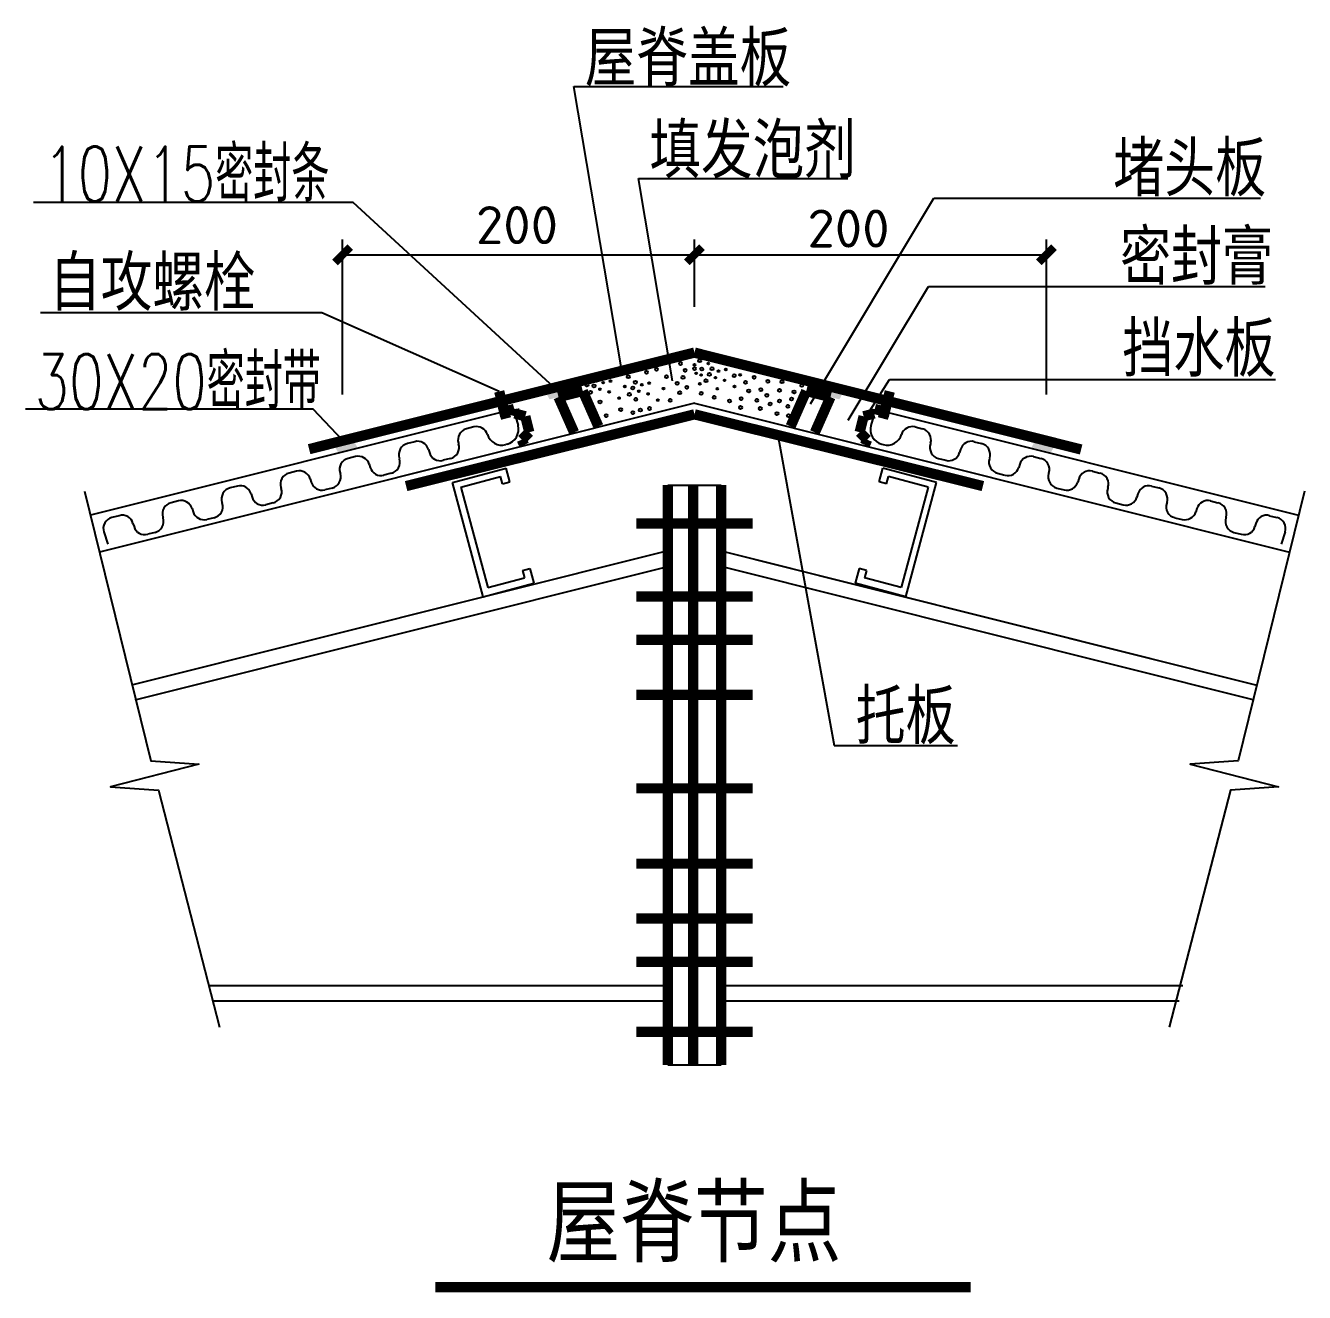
# Model space of a CAD drawing. Extents: x -165130 to 255370, y -346822 to 187778.
# Drawn here: x -110289 to -101885, y -276567 to -268242 of the extents above; entities that cross this region are included whole.
import ezdxf
from ezdxf.enums import TextEntityAlignment as Align

# ---------------------------------------------------------------- set-up
doc = ezdxf.new("R2010")
doc.units = 0
doc.header["$MEASUREMENT"] = 0
for name, color, linetype in [('对称符号', 7, 'CONTINUOUS'), ('尺寸线及数字', 253, 'CONTINUOUS'), ('层0', 253, 'CONTINUOUS'), ('层15012', 7, 'CONTINUOUS')]:
    doc.layers.add(name, color=color, linetype=linetype)
doc.styles.add('HZ', font='txt', dxfattribs={"width": 0.7, "height": 5, "bigfont": 'STF:宋体'})
doc.styles.get("Standard").update_dxf_attribs({"font": 'TSSDENG', "height": 3, "bigfont": 'TSSDCHN'})

msp = doc.modelspace()

# ---------------------------------------------------------------- linework, layer by layer
at = {"layer": '对称符号', "const_width": 67.5, "elevation": -625.1}
for points in [[(-105893.377, -270391.371), (-108426.165, -271025.63)], [(-105893.377, -270391.371), (-103352.459, -271027.662)], [(-107176.763, -270646.565), (-107131.536, -270824.287)], [(-106627.776, -270643.708), (-106787.078, -270683.589)], [(-106525.274, -270875.776), (-106627.776, -270643.708)], [(-105261.443, -270875.776), (-105158.977, -270643.708)], [(-105158.977, -270643.708), (-104999.676, -270683.589)], [(-104609.991, -270646.565), (-104655.218, -270824.287)], [(-106684.576, -270915.656), (-106787.078, -270683.589)], [(-105102.178, -270915.656), (-104999.676, -270683.589)], [(-107788.811, -271268.281), (-105893.377, -270797.114)], [(-107078.069, -270761.921), (-107177.312, -270786.787)], [(-107078.069, -270761.921), (-107074.224, -270791.163)], [(-107074.224, -270791.163), (-107005.12, -270810.114)], [(-107069.024, -270810.609), (-107064.41, -270793.836)], [(-106979.192, -270913.935), (-107005.12, -270810.114)], [(-103997.942, -271268.281), (-105893.377, -270797.114)], [(-104807.671, -270913.935), (-104781.597, -270810.114)], [(-104712.566, -270791.163), (-104781.597, -270810.114)], [(-104708.684, -270761.921), (-104712.566, -270791.163)], [(-104708.684, -270761.921), (-104609.441, -270786.787)], [(-107028.631, -270963.429), (-106979.192, -270913.935)], [(-104758.086, -270963.429), (-104807.671, -270913.935)], [(-107013.36, -270997.999), (-107028.631, -270963.429)], [(-104773.357, -270997.999), (-104758.086, -270963.429)], [(-106274.932, -271514.338), (-105509.991, -271514.338)], [(-106274.932, -271994.349), (-105509.991, -271994.349)], [(-106274.932, -272279.334), (-105509.991, -272279.334)], [(-106274.932, -272639.338), (-105509.991, -272639.338)], [(-106274.932, -273254.334), (-105509.991, -273254.334)], [(-106274.932, -273749.342), (-105509.991, -273749.342)], [(-106274.932, -274109.327), (-105509.991, -274109.327)], [(-106274.932, -274394.349), (-105509.991, -274394.349)], [(-106274.932, -274854.347), (-105509.991, -274854.347)], [(-107597.137, -276532.765), (-104079.168, -276532.765)]]:
    msp.add_lwpolyline(points, dxfattribs=at)
at = {"layer": '对称符号'}
for points in [[(-106718.34, -270666.688, -625.1), (-106750.201, -270604.304, -625.1), (-106845.379, -270698.475, -625.1), (-106880.462, -270635.212, -625.1)], [(-105068.377, -270666.688, -625.1), (-105036.553, -270604.304, -625.1), (-104941.411, -270698.475, -625.1), (-104906.328, -270635.212, -625.1)], [(-108109.209, -271014.369, -625.1), (-108141.07, -270952.003, -625.1), (-108236.211, -271046.192, -625.1), (-108271.368, -270982.911, -625.1)], [(-103677.508, -271014.369, -625.1), (-103645.647, -270952.003, -625.1), (-103550.542, -271046.192, -625.1), (-103515.423, -270982.911, -625.1)]]:
    msp.add_solid(points, dxfattribs=at)
at = {"layer": '尺寸线及数字'}
for p, q in [((-106370.953, -270510.938, -625.1), (-106685.235, -268642.842, -625.1)), ((-106685.235, -268642.842, -625.1), (-105310.442, -268642.842, -625.1)), ((-106036.785, -270576.032, -625.1), (-106260.467, -269246.339, -625.1)), ((-106260.467, -269246.339, -625.1), (-104885.784, -269246.339, -625.1)), ((-108136.822, -269403.901, -625.1), (-110236.785, -269403.901, -625.1)), ((-106815.349, -270619.74, -625.1), (-108136.822, -269403.901, -625.1)), ((-105131.512, -270728.779, -625.1), (-104319.805, -269376.747, -625.1)), ((-104319.805, -269376.747, -625.1), (-102173.553, -269376.747, -625.1)), ((-108206.182, -270667.475, -625.1), (-108206.182, -269648.493, -625.1)), ((-105893.377, -270091.371, -625.1), (-105893.377, -269648.493, -625.1)), ((-103580.535, -270667.475, -625.1), (-103580.535, -269648.493, -625.1)), ((-108206.182, -269748.506, -625.1), (-105893.377, -269748.506, -625.1)), ((-105893.377, -269748.506, -625.1), (-103580.535, -269748.506, -625.1)), ((-104883.111, -270835.584, -625.1), (-104355.62, -269957.942, -625.1)), ((-104355.62, -269957.942, -625.1), (-102143.45, -269957.942, -625.1)), ((-108341.68, -270130.39, -625.1), (-110191.668, -270130.39, -625.1)), ((-107176.763, -270646.565, -625.1), (-108341.68, -270130.39, -625.1)), ((-104760.21, -270804.255, -625.1), (-104612.627, -270568.818, -625.1)), ((-104612.627, -270568.818, -625.1), (-102075.701, -270568.818, -625.1)), ((-108399.432, -270763.716, -625.1), (-110289.483, -270763.716, -625.1)), ((-107078.069, -270761.921, -625.1), (-109862.957, -271459.333, -625.1)), ((-105893.377, -270722.975, -625.1), (-109803.265, -271702.058, -625.1)), ((-108206.182, -270967.475, -625.1), (-108399.432, -270763.716, -625.1)), ((-105893.377, -270722.975, -625.1), (-101983.453, -271702.058, -625.1)), ((-104708.684, -270761.921, -625.1), (-101923.76, -271459.333, -625.1)), ((-107343.316, -270879.31, -625.1), (-107391.839, -270891.468, -625.1)), ((-107069.024, -270810.609, -625.1), (-107052.801, -270870.558, -625.1)), ((-104717.766, -270810.609, -625.1), (-104733.916, -270870.558, -625.1)), ((-104443.438, -270879.31, -625.1), (-104394.878, -270891.468, -625.1)), ((-107731.866, -270976.631, -625.1), (-107780.389, -270988.77, -625.1)), ((-107445.232, -270986.463, -625.1), (-107443.584, -270991.718, -625.1)), ((-107125.091, -270993.586, -625.1), (-107134.063, -270995.838, -625.1)), ((-104661.626, -270993.586, -625.1), (-104652.691, -270995.838, -625.1)), ((-108120.452, -271073.933, -625.1), (-108169.012, -271086.091, -625.1)), ((-108030.584, -271124.415, -625.1), (-108023.955, -271145.692, -625.1)), ((-107833.819, -271083.802, -625.1), (-107832.171, -271089.021, -625.1)), ((-107497.015, -271086.714, -625.1), (-107545.574, -271098.872, -625.1)), ((-104289.703, -271086.714, -625.1), (-104241.143, -271098.872, -625.1)), ((-103666.265, -271073.933, -625.1), (-103617.742, -271086.091, -625.1)), ((-108509.038, -271171.253, -625.1), (-108557.561, -271183.412, -625.1)), ((-107885.601, -271184.034, -625.1), (-107934.124, -271196.192, -625.1)), ((-104679.754, -271241.346, -625.1), (-104655.144, -271149.592, -625.1)), ((-104302.776, -271244.001, -625.1), (-104655.144, -271149.592, -625.1)), ((-104631.451, -271254.31, -625.1), (-104618.487, -271206.007, -625.1)), ((-104357.891, -271275.843, -625.1), (-104618.487, -271206.007, -625.1)), ((-103901.153, -271184.034, -625.1), (-103852.63, -271196.192, -625.1)), ((-103564.349, -271181.086, -625.1), (-103565.96, -271186.341, -625.1)), ((-103277.715, -271171.253, -625.1), (-103229.192, -271183.412, -625.1)), ((-108897.295, -271268.464, -625.1), (-108945.599, -271280.567, -625.1)), ((-108610.992, -271278.407, -625.1), (-108609.307, -271283.662, -625.1)), ((-108419.17, -271221.754, -625.1), (-108412.578, -271242.994, -625.1)), ((-108274.151, -271281.336, -625.1), (-108322.747, -271293.495, -625.1)), ((-104631.451, -271254.31, -625.1), (-104679.754, -271241.346, -625.1)), ((-104357.891, -271275.843, -625.1), (-104534.661, -271935.462, -625.1)), ((-104504.119, -271995.429, -625.1), (-104302.776, -271244.001, -625.1)), ((-103512.603, -271281.336, -625.1), (-103464.007, -271293.495, -625.1)), ((-103367.583, -271221.754, -625.1), (-103374.139, -271242.994, -625.1)), ((-102889.422, -271268.464, -625.1), (-102841.155, -271280.567, -625.1)), ((-109285.332, -271365.62, -625.1), (-109333.599, -271377.741, -625.1)), ((-108998.992, -271375.562, -625.1), (-108997.344, -271380.836, -625.1)), ((-108662.774, -271378.694, -625.1), (-108711.04, -271390.742, -625.1)), ((-108662.774, -271378.694, -625.1), (-108711.04, -271390.742, -625.1)), ((-103124.016, -271378.694, -625.1), (-103075.713, -271390.742, -625.1)), ((-102979.253, -271318.965, -625.1), (-102985.882, -271340.241, -625.1)), ((-102787.762, -271375.562, -625.1), (-102789.41, -271380.836, -625.1)), ((-102501.421, -271365.62, -625.1), (-102453.191, -271377.741, -625.1)), ((-109673.333, -271462.812, -625.1), (-109721.636, -271474.879, -625.1)), ((-109195.501, -271416.157, -625.1), (-109188.909, -271437.416, -625.1)), ((-102591.253, -271416.157, -625.1), (-102597.845, -271437.416, -625.1)), ((-102113.384, -271462.812, -625.1), (-102065.118, -271474.879, -625.1)), ((-109583.501, -271513.276, -625.1), (-109576.91, -271534.59, -625.1)), ((-109583.501, -271513.276, -625.1), (-109576.91, -271534.59, -625.1)), ((-109386.993, -271472.755, -625.1), (-109385.381, -271477.992, -625.1)), ((-109050.738, -271475.849, -625.1), (-109099.078, -271487.934, -625.1)), ((-102736.016, -271475.849, -625.1), (-102687.713, -271487.934, -625.1)), ((-102399.724, -271472.755, -625.1), (-102401.409, -271477.992, -625.1)), ((-102203.216, -271513.276, -625.1), (-102209.844, -271534.59, -625.1)), ((-109775.066, -271569.874, -625.1), (-109749.834, -271650.88, -625.1)), ((-109438.738, -271573.005, -625.1), (-109487.078, -271585.09, -625.1)), ((-102347.979, -271573.005, -625.1), (-102299.639, -271585.09, -625.1)), ((-102011.687, -271569.874, -625.1), (-102036.883, -271650.88, -625.1)), ((-106068.389, -271694.66, -625.1), (-109594.305, -272576.148, -625.1)), ((-105718.365, -271694.66, -625.1), (-102893.377, -272400.898, -625.1)), ((-109569.329, -272672.975, -625.1), (-106068.389, -271797.749, -625.1)), ((-102222.039, -272671.803, -625.1), (-105718.365, -271797.749, -625.1)), ((-105493.365, -271750.91, -625.1), (-102198.492, -272576.002, -625.1)), ((-104811.516, -271809.522, -625.1), (-104837.371, -271906.129, -625.1)), ((-104763.177, -271822.505, -625.1), (-104811.516, -271809.522, -625.1)), ((-104763.177, -271822.505, -625.1), (-104776.141, -271870.771, -625.1)), ((-104534.661, -271935.462, -625.1), (-104776.141, -271870.771, -625.1)), ((-104504.119, -271995.429, -625.1), (-104837.371, -271906.129, -625.1)), ((-109084.283, -274550.904, -625.1), (-106068.389, -274550.904, -625.1)), ((-105718.365, -274550.904, -625.1), (-102684.27, -274550.904, -625.1)), ((-109058.465, -274650.898, -625.1), (-106068.389, -274650.898, -625.1)), ((-105718.365, -274650.898, -625.1), (-102708.88, -274650.898, -625.1))]:
    msp.add_line(p, q, dxfattribs=at)
at = {"layer": '尺寸线及数字', "const_width": 52.5, "elevation": -625.1}
for points in [[(-108256.17, -269798.493), (-108156.194, -269698.499)], [(-105943.365, -269798.493), (-105843.389, -269698.499)], [(-103630.523, -269798.493), (-103530.547, -269698.499)]]:
    msp.add_lwpolyline(points, dxfattribs=at)
at = {"layer": '尺寸线及数字', "elevation": -625.1}
for points in [[(-109901.958, -271300.782), (-109465.984, -273073.243), (-109150.457, -273095.033), (-109731.414, -273245.088), (-109415.923, -273266.877), (-109014.007, -274823.091)], [(-101884.795, -271300.782), (-102320.769, -273073.243), (-102636.297, -273095.033), (-102055.303, -273245.088), (-102370.794, -273266.877), (-102772.747, -274823.091)]]:
    msp.add_lwpolyline(points, dxfattribs=at)
at = {"layer": '尺寸线及数字'}
for centre, radius, start, end in [((-107326.141, -270953.962, -625.1), 76.596, 18.3832059, 102.94205), ((-107150.982, -270895.625, -625.1), 101.336, 284.8119181, 14.3405728), ((-104635.772, -270895.661, -625.1), 101.291, 165.6379288, 255.1961436), ((-104460.577, -270953.962, -625.1), 76.64, 77.0404074, 161.6130874), ((-107370.086, -270966.212, -625.1), 77.85, 106.2234069, 195.0907037), ((-107160.064, -270901.85, -625.1), 97.526, 195.8621881, 285.4612201), ((-104626.726, -270901.85, -625.1), 97.521, 254.5564951, 344.1151524), ((-104416.668, -270966.212, -625.1), 77.889, 344.9545589, 73.7388784), ((-107759.844, -271062.837, -625.1), 76.864, 105.516635, 195.8158319), ((-107712.127, -271046.687, -625.1), 72.772, 15.5939135, 105.7460051), ((-107565.679, -271029.402, -625.1), 72.283, 195.2138421, 286.1393512), ((-107514.263, -271014.515, -625.1), 74.242, 283.4600809, 17.8705526), ((-104272.491, -271014.515, -625.1), 74.204, 162.1335342, 256.5840525), ((-104221.075, -271029.438, -625.1), 72.286, 253.8606791, 344.8165684), ((-104074.59, -271046.687, -625.1), 72.793, 74.2573263, 164.412709), ((-104026.873, -271062.837, -625.1), 76.879, 344.1841731, 74.48337), ((-108152.276, -271157.997, -625.1), 73.817, 103.0655241, 198.2278955), ((-108103.606, -271149.116, -625.1), 77.066, 18.695767, 102.6245756), ((-107902.557, -271111.964, -625.1), 74.033, 283.2502115, 18.0524736), ((-103884.234, -271111.964, -625.1), 73.989, 161.9400375, 256.7677989), ((-103683.147, -271149.116, -625.1), 77.058, 77.3502219, 161.3042342), ((-103634.478, -271157.997, -625.1), 73.83, 341.7721247, 76.9108603), ((-108543.023, -271254.109, -625.1), 72.181, 101.613986, 199.6388148), ((-108489.41, -271241.474, -625.1), 72.935, 15.6857447, 105.6082183), ((-108295.171, -271206.996, -625.1), 77.261, 285.7957743, 15.5092234), ((-107954.229, -271126.722, -625.1), 72.313, 195.2073419, 286.1052326), ((-103832.525, -271126.722, -625.1), 72.316, 253.8675608, 344.7622777), ((-103491.546, -271206.996, -625.1), 77.25, 164.4907883, 254.2042307), ((-103297.344, -271241.474, -625.1), 72.918, 74.3615362, 164.3378952), ((-103243.731, -271254.109, -625.1), 72.181, 340.3294977, 78.3592246), ((-108925.64, -271354.286, -625.1), 76.375, 105.156436, 196.1514489), ((-108878.216, -271339.655, -625.1), 73.713, 16.2990689, 105.0378142), ((-108679.546, -271306.715, -625.1), 73.862, 283.1072671, 18.1857553), ((-108339.263, -271217.78, -625.1), 77.539, 199.0045374, 282.3108904), ((-103447.491, -271217.78, -625.1), 77.496, 257.7067638, 340.9988803), ((-103107.244, -271306.715, -625.1), 73.85, 161.8027389, 256.8927379), ((-102908.538, -271339.655, -625.1), 73.712, 74.9621908, 163.7242477), ((-102861.077, -271354.286, -625.1), 76.399, 343.8260494, 74.8466436), ((-109317.12, -271449.537, -625.1), 73.639, 102.8980131, 198.3811243), ((-109267.058, -271438.349, -625.1), 74.953, 17.2186456, 104.0941801), ((-109065.423, -271405.097, -625.1), 72.252, 281.7035806, 19.6104837), ((-108730.999, -271321.162, -625.1), 72.398, 195.2659661, 286.0405353), ((-103055.755, -271321.162, -625.1), 72.402, 253.9900736, 344.7221165), ((-102721.368, -271405.097, -625.1), 72.195, 160.3728682, 258.3106456), ((-102519.695, -271438.349, -625.1), 74.951, 75.8826468, 162.7813613), ((-102469.634, -271449.537, -625.1), 73.632, 341.6188655, 77.1019766), ((-109653.045, -271531.843, -625.1), 71.966, 14.9474444, 106.3930541), ((-109115.594, -271412.184, -625.1), 77.529, 198.9827021, 282.3108904), ((-102671.16, -271412.184, -625.1), 77.54, 257.6665721, 341.0173129), ((-102133.672, -271531.843, -625.1), 71.988, 73.6104604, 165.0525559), ((-109705.559, -271546.437, -625.1), 73.343, 102.6506071, 198.6125238), ((-109506.304, -271514.118, -625.1), 73.51, 196.1929834, 285.1792987), ((-109459.466, -271498.847, -625.1), 76.996, 285.6099833, 15.683453), ((-102327.215, -271498.866, -625.1), 77, 164.2941635, 254.3868784), ((-102280.45, -271514.118, -625.1), 73.525, 254.8474192, 343.8138218), ((-102081.158, -271546.437, -625.1), 73.316, 341.3565363, 77.3705466)]:
    msp.add_arc(centre, radius, start, end, dxfattribs=at)
at = {"layer": '层0', "color": 7}
for p, q in [((-107069.024, -270810.609, -625.1), (-107064.41, -270793.836, -625.1)), ((-104717.766, -270810.609, -625.1), (-104722.344, -270793.836, -625.1)), ((-104717.766, -270810.609, -625.1), (-104722.344, -270793.836, -625.1)), ((-105345.635, -270933.271, -625.1), (-104976.421, -272973.78, -625.1)), ((-107642.034, -271027.131, -625.1), (-107635.442, -271048.408, -625.1)), ((-104341.485, -270986.463, -625.1), (-104343.133, -270991.718, -625.1)), ((-104144.683, -271027.131, -625.1), (-104151.311, -271048.408, -625.1)), ((-104054.888, -270976.631, -625.1), (-104006.328, -270988.77, -625.1)), ((-103952.972, -271083.802, -625.1), (-103954.546, -271089.021, -625.1)), ((-103756.133, -271124.415, -625.1), (-103762.762, -271145.692, -625.1)), ((-108222.405, -271181.086, -625.1), (-108220.757, -271186.341, -625.1)), ((-107483.977, -271244.001, -625.1), (-107131.609, -271149.592, -625.1)), ((-107428.826, -271275.843, -625.1), (-107168.23, -271206.007, -625.1)), ((-107155.303, -271254.31, -625.1), (-107168.23, -271206.007, -625.1)), ((-107107, -271241.346, -625.1), (-107131.609, -271149.592, -625.1)), ((-107282.671, -271995.429, -625.1), (-107483.977, -271244.001, -625.1)), ((-107428.826, -271275.843, -625.1), (-107252.093, -271935.462, -625.1)), ((-107155.303, -271254.31, -625.1), (-107107, -271241.346, -625.1)), ((-106068.389, -271261.341, -625.1), (-105718.365, -271261.341, -625.1)), ((-103175.762, -271278.407, -625.1), (-103177.41, -271283.662, -625.1)), ((-108807.464, -271318.965, -625.1), (-108800.835, -271340.241, -625.1)), ((-107252.093, -271935.462, -625.1), (-107010.577, -271870.771, -625.1)), ((-107023.54, -271822.505, -625.1), (-106975.274, -271809.522, -625.1)), ((-107023.54, -271822.505, -625.1), (-107010.577, -271870.771, -625.1)), ((-106975.274, -271809.522, -625.1), (-106949.383, -271906.129, -625.1)), ((-107282.671, -271995.429, -625.1), (-106949.383, -271906.129, -625.1)), ((-104976.421, -272973.78, -625.1), (-104164.495, -272973.78, -625.1)), ((-106068.389, -275071.308, -625.1), (-105718.365, -275071.308, -625.1))]:
    msp.add_line(p, q, dxfattribs=at)
at = {"layer": '层0'}
for centre, radius in [((-105985.735, -270462.708, -625.1), 10.031), ((-105859.136, -270445.02, -625.1), 10), ((-105802.227, -270462.708, -625.1), 5.969), ((-106328.399, -270550.031, -625.1), 10), ((-106209.234, -270520.222, -625.1), 10.031), ((-106142.95, -270500.373, -625.1), 10), ((-106076.702, -270550.031, -625.1), 10), ((-105969.036, -270553.968, -625.1), 10), ((-105954.314, -270506.837, -625.1), 10), ((-105893.45, -270496.052, -625.1), 10), ((-105893.45, -270471.534, -625.1), 6.906), ((-105882.683, -270527.473, -625.1), 5.969), ((-105850.31, -270538.239, -625.1), 5.937), ((-105845.403, -270499, -625.1), 9.969), ((-105795.379, -270534.339, -625.1), 10.031), ((-105778.643, -270497.022, -625.1), 10), ((-105735.503, -270512.715, -625.1), 5.969), ((-105687.42, -270501.93, -625.1), 5.969), ((-105631.975, -270543.275, -625.1), 10), ((-105593.23, -270538.239, -625.1), 6), ((-105500.616, -270553.218, -625.1), 10.031), ((-106676.116, -270616.279, -625.1), 10), ((-106599.944, -270603.022, -625.1), 10), ((-106553.765, -270610.493, -625.1), 10.031), ((-106537.029, -270573.213, -625.1), 10.031), ((-106514.471, -270632.099, -625.1), 6), ((-106493.853, -270588.905, -625.1), 5.937), ((-106445.769, -270578.12, -625.1), 5.969), ((-106351.617, -270614.411, -625.1), 6), ((-106298.699, -270623.75, -625.1), 10), ((-106282.036, -270586.433, -625.1), 10), ((-106238.897, -270602.162, -625.1), 6), ((-106190.777, -270591.377, -625.1), 5.969), ((-106096.551, -270627.65, -625.1), 5.969), ((-106007.305, -270593.189, -625.1), 10), ((-105943.511, -270618.714, -625.1), 10), ((-105858.147, -270596.156, -625.1), 5.969), ((-105817.901, -270576.527, -625.1), 10), ((-105756.084, -270555.909, -625.1), 5.969), ((-105743.34, -270628.529, -625.1), 5.969), ((-105695.257, -270573.597, -625.1), 5.969), ((-105630.547, -270613.77, -625.1), 6), ((-105558.44, -270587.422, -625.1), 10.031), ((-105456.89, -270634.535, -625.1), 10.031), ((-105411.077, -270579.841, -625.1), 10), ((-105334.685, -270638.929, -625.1), 10.031), ((-105318.499, -270583.009, -625.1), 10.031), ((-105187.505, -270606.556, -625.1), 10), ((-106576.25, -270652.68, -625.1), 10), ((-106513.848, -270715.595, -625.1), 10), ((-106453.606, -270649.714, -625.1), 5.969), ((-106388.897, -270689.961, -625.1), 6), ((-106321.294, -270665.937, -625.1), 10), ((-106278.85, -270698.933, -625.1), 10), ((-106259.478, -270645.301, -625.1), 5.937), ((-106198.614, -270662.989, -625.1), 5.969), ((-106133.868, -270703.218, -625.1), 5.969), ((-106053.667, -270705.561, -625.1), 10.031), ((-105990.606, -270655.024, -625.1), 10), ((-105849.322, -270658.943, -625.1), 9.969), ((-105764.471, -270686.024, -625.1), 10.031), ((-105662.774, -270709.004, -625.1), 10), ((-105586.382, -270693.403, -625.1), 9.969), ((-105536.944, -270642.756, -625.1), 9.969), ((-105484.063, -270705.561, -625.1), 10), ((-105417.852, -270672.437, -625.1), 9.969), ((-105334.905, -270709.004, -625.1), 10), ((-105255.218, -270696.333, -625.1), 10.031), ((-105238.921, -270649.366, -625.1), 10.031), ((-106474.078, -270805.024, -625.1), 9.969), ((-106378.057, -270765.272, -625.1), 10), ((-106298.699, -270785.029, -625.1), 10), ((-106248.894, -270768.586, -625.1), 10), ((-106189.458, -270758.534, -625.1), 10.031), ((-105590.044, -270751.905, -625.1), 10), ((-105460.772, -270758.662, -625.1), 10.031), ((-105396.502, -270728.724, -625.1), 10), ((-105351.458, -270791.786, -625.1), 10), ((-105280.23, -270744.929, -625.1), 10), ((-105275.835, -270805.28, -625.1), 10.063)]:
    msp.add_circle(centre, radius, dxfattribs=at)
at = {"layer": '层15012', "const_width": 67.5, "elevation": -625.1}
for points in [[(-106068.389, -271261.341), (-106068.389, -275071.308)], [(-105901.214, -271261.341), (-105901.214, -275071.308)], [(-105718.365, -271261.341), (-105718.365, -275071.308)]]:
    msp.add_lwpolyline(points, dxfattribs=at)

# ---------------------------------------------------------------- texts
at = {"layer": '对称符号', "style": 'HZ'}
for s, height, width, p, p2 in [('托板', 361.25, 0.635104, (-104834.038, -272964.497, -625.1), (-104177.788, -272964.497, -625.1)), ('屋脊节点', 505.75, 0.669671, (-106865.227, -276370.46, -625.1), (-104927.715, -276370.46, -625.1))]:
    msp.add_text(s, height=height, dxfattribs=dict(at, width=width)).set_placement(p, p2, align=Align.FIT)
at = {"layer": '尺寸线及数字', "style": 'HZ'}
for s, width, p, p2 in [('屋脊盖板', 0.65628, (-106614.153, -268642.182, -625.1), (-105257.891, -268642.182, -625.1)), ('填发泡剂', 0.65628, (-106189.422, -269245.716, -625.1), (-104833.16, -269245.716, -625.1)), ('10X15密封条', 0.662039, (-110173.394, -269398.554, -625.1), (-108292.168, -269398.554, -625.1)), ('堵头板', 0.649209, (-103142.034, -269364.936, -625.1), (-102135.796, -269364.936, -625.1)), ('密封膏', 0.649209, (-103097.027, -269946.223, -625.1), (-102090.789, -269946.223, -625.1)), ('自攻螺栓', 0.65628, (-110134.466, -270115.943, -625.1), (-108778.203, -270115.943, -625.1)), ('挡水板', 0.649209, (-103081.463, -270549.647, -625.1), (-102075.225, -270549.647, -625.1)), ('30X20密封带', 0.662052, (-110229.278, -270762.086, -625.1), (-108348.016, -270762.086, -625.1))]:
    msp.add_text(s, height=361.25, dxfattribs=dict(at, width=width)).set_placement(p, p2, align=Align.FIT)
at = {"layer": '尺寸线及数字'}
for width, p, p2 in [(1.039958, (-107329.766, -269678.504, -625.1), (-106789.788, -269678.504, -625.1)), (1.040028, (-105151.067, -269700.88, -625.1), (-104611.053, -269700.88, -625.1))]:
    msp.add_text('200', height=250, dxfattribs=dict(at, width=width)).set_placement(p, p2, align=Align.FIT)

doc.saveas('drawing.dxf')
